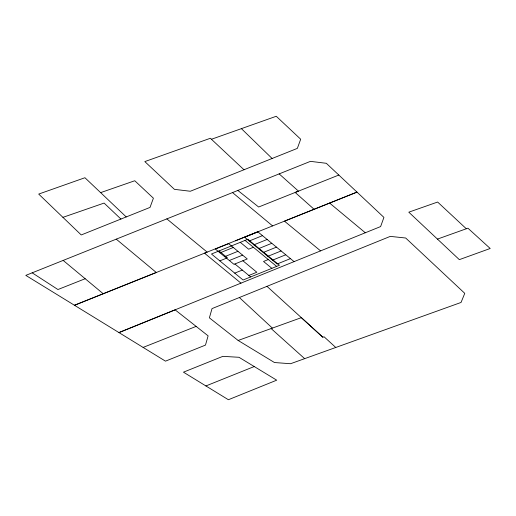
<?xml version="1.0" encoding="UTF-8"?>
<svg xmlns="http://www.w3.org/2000/svg" width="516" height="516" viewBox="0 0 516 516"><rect width="100%" height="100%" fill="white"/><g stroke="black" fill="none" stroke-linecap="round" stroke-linejoin="round"><path stroke-width="0.77" d="M294.088 261.625L257.819 231.807L244.552 237.186L277.156 263.999L290.424 258.619M220.016 252.846L233.284 247.474M249.209 241.017L262.476 235.638M224.673 256.678L237.94 251.298M253.866 244.848L267.133 239.469M219.822 260.877L227.401 257.806L219.048 250.937M253.388 247.274L248.628 249.202L240.275 242.333M229.336 260.509L242.604 255.13M258.522 248.673L271.79 243.3M263.186 252.505L276.453 247.125M267.843 256.336L281.11 250.957M234.728 273.132L242.307 270.062M268.288 259.529L263.534 261.457L271.887 268.326M272.5 260.167L285.767 254.788M248.873 275.467L256.833 272.235L242.855 260.748M365.309 232.761L118.957 332.581L25.8 275.383L310.439 161.36L326.318 163.295L383.923 217.397L380.621 226.569L365.309 232.761L329.627 203.078L284.471 221.158L320.591 250.886M126.233 216.933L84.934 177.736L38.706 194.081L81.244 234.948L150.033 207.406L153.407 198.196L134.773 180.748L100.62 192.629M243.991 169.758L210.373 138.269L144.822 161.585L174.434 189.346L190.32 191.255L297.358 148.376L300.686 139.217L276.26 116.268L211.45 139.268M116.242 239.147L156.29 272.48L74.459 305.272L207.174 252.118L166.836 218.887M257.839 231.8L204.523 253.182L240.966 283.149M329.627 203.078L357.007 192.1L235.393 240.811M205.91 385.942L254.233 366.541L276.711 380.176L228.388 399.732L183.457 372.171L222.847 356.35L238.992 357.291L254.233 366.541M338.831 175.047L295.171 192.455L314.102 209.283M85.179 278.724L57.934 289.534L32.179 272.822M143.106 347.416L196.132 326.389L208.116 335.858L205.478 345.094L165.488 361.155L118.957 332.581L175.105 309.839L196.132 326.389M238.14 340.463L274.467 362.535L290.56 363.722L461.046 302.453L464.761 293.34L405.692 238.018L390.29 236.386L212.024 308.6L209.38 317.843L238.14 340.463L301.35 317.65L322.822 337.219L324.087 336.787L335.774 347.481M466.316 228.762L467.928 228.188L490.2 248.486L459.33 259.645L408.795 212.179L437.626 202.04L466.316 228.762L437.445 239.095M62.946 217.346L104.097 203.078L120.931 219.055M237.857 190.443L258.645 207.019L298.474 191.133L279.15 173.892M245.042 240.404L276.634 266.398M234.896 263.973L250.653 276.931M232.51 192.565L272.583 225.911M63.171 260.412L103.219 293.739M271.126 328.569L304.646 358.646M266.978 286.335L322.822 337.219M239.36 297.519L272.384 328.105M241.398 128.639L272.106 158.489M228.627 243.642L215.359 249.022L233.993 264.34L247.261 258.961L228.627 243.642M247.854 239.263L211.47 254.014L243.081 280.001L279.459 265.256L247.854 239.263"/></g></svg>
